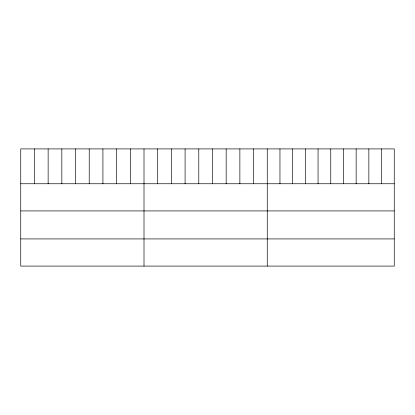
<?xml version="1.0" encoding="UTF-8"?>
<svg xmlns="http://www.w3.org/2000/svg" width="415" height="415" viewBox="0 0 415 415"><rect width="100%" height="100%" fill="white"/><g stroke="black" fill="none" stroke-linecap="round" stroke-linejoin="round"><path stroke-width="0.62" d="M394.25 183.752L394.25 266.093L20.75 266.093L20.75 148.907L394.25 148.907L394.25 183.752L20.75 183.752M20.75 210.924L394.25 210.924M20.75 238.921L394.25 238.921M381.551 148.907L381.551 183.752M368.852 148.907L368.852 183.752M356.153 148.907L356.153 183.752M343.454 148.907L343.454 183.752M330.755 148.907L330.755 183.752M318.056 148.907L318.056 183.752M305.357 148.907L305.357 183.752M292.658 148.907L292.658 183.752M279.959 148.907L279.959 183.752M267.26 148.907L267.26 266.093M253.565 148.907L253.565 183.752M239.87 148.907L239.87 183.752M226.175 148.907L226.175 183.752M212.48 148.907L212.48 183.752M198.785 148.907L198.785 183.752M185.09 148.907L185.09 183.752M171.395 148.907L171.395 183.752M157.7 148.907L157.7 183.752M144.005 148.907L144.005 266.093M130.31 148.907L130.31 183.752M116.615 148.907L116.615 183.752M102.92 148.907L102.92 183.752M89.225 148.907L89.225 183.752M75.53 148.907L75.53 183.752M61.835 148.907L61.835 183.752M48.14 148.907L48.14 183.752M34.445 148.907L34.445 183.752"/></g></svg>
